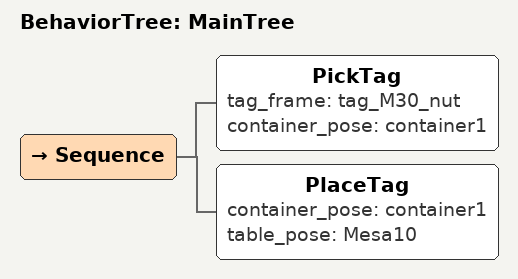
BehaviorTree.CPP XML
<root BTCPP_format="4">

  <BehaviorTree ID="MainTree">

    <Sequence>

      <PickTag
        tag_frame="tag_M30_nut"
        container_pose="container1"/>

      <PlaceTag
        container_pose="container1"
        table_pose="Mesa10"/>

    </Sequence>

  </BehaviorTree>

</root>
